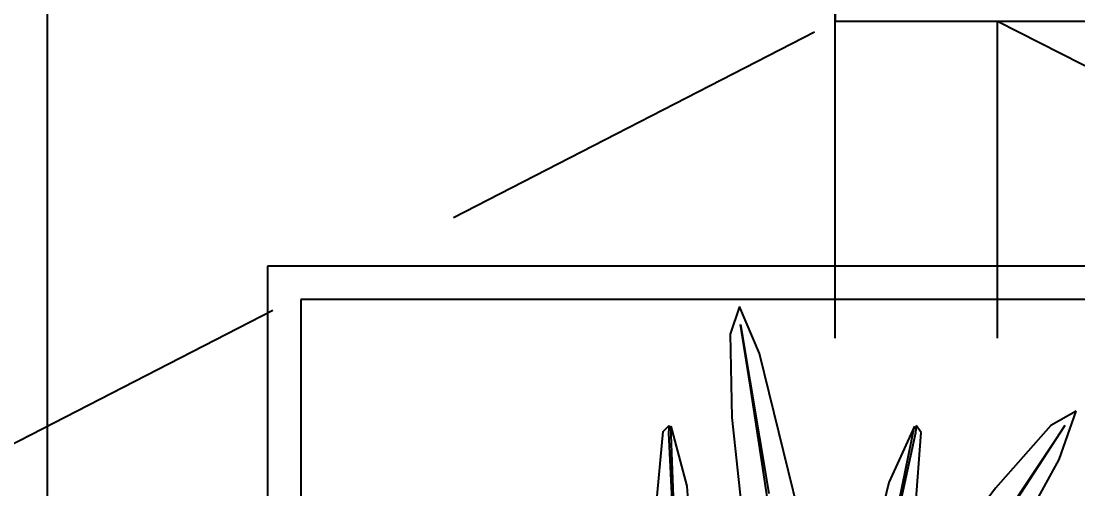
# Model space of a CAD drawing. Header units: millimetres. Extents: x 1658.6 to 1706.6, y -26.2 to 3.6.
# Drawn here: x 1664.333 to 1664.984, y -13.986 to -13.698 of the extents above; entities that cross this region are included whole.
import ezdxf

# ---------------------------------------------------------------- set-up
doc = ezdxf.new("R2010")
doc.units = ezdxf.units.MM
doc.linetypes.add('DASHED2', pattern=[0.375, 0.25, -0.125])
for name, color, linetype in [('COTA', 11, 'Continuous'), ('PILAR', 21, 'Continuous'), ('PROJECAO', 1, 'DASHED2'), ('RP_MOBILIARIO', 21, 'Continuous'), ('RP_VEGETAÇÃO', 102, 'Continuous')]:
    doc.layers.add(name, color=color, linetype=linetype)
doc.styles.add('ROMANS', font='romans.shx')
doc.dimstyles.new('Copy of TICK50', dxfattribs={"dimtxt": 0.075, "dimasz": 0.0995, "dimexe": 0.18, "dimexo": 0.0625, "dimgap": 0.063, "dimtad": 1, "dimrnd": 0.005, "dimzin": 4, "dimdsep": 46, "dimtxsty": 'ROMANS', "dimblk1": 'TICK', "dimblk2": 'TICK', "dimsah": 1, "dimcen": 0.09, "dimse1": 1, "dimse2": 1, "dimclrd": 256, "dimclrt": 2, "dimaunit": 1, "dimadec": 4, "dimazin": 0, "dimtfac": 1, "dimtix": 1, "dimtmove": 2, "dimatfit": 3, "dimldrblk": 'TICK', "dimfxl": 0.18, "dimtfillclr": 256, "dimtolj": 1, "dimtzin": 0, "dimlwd": -1, "dimarcsym": 0})

# ---------------------------------------------------------------- blocks, each defined once
blk = doc.blocks.new('A$C71B65A34')
for p, q in [((55.11978069817951, 50.61332329719198), (58.45998031960016, 51.7903615521036)), ((58.45998031960016, 51.7903615521036), (57.47758460053228, 50.02479950276303)), ((45.29568806602583, 45.2185374048422), (55.11978069817951, 50.61332329719198)), ((57.47758460053228, 51.00566627084798), (47.55523885232423, 44.53193253397239)), ((53.94089809578236, 48.65158042707982), (57.47758460053228, 51.00566627084798)), ((57.47758460053228, 50.02479950276303), (53.15496991125929, 46.1994135068694)), ((45.49217494935057, 42.96254197146025), (53.94089809578236, 48.65158042707982)), ((53.15496991125929, 46.1994135068694), (47.9481932701942, 42.37401817703129)), ((51.78213550476811, 40.66947257245781), (57.00396765641471, 41.05297515309485)), ((57.00396765641471, 41.05297515309485), (57.46952864909142, 40.71518678980782)), ((48.22150074527597, 38.70703087393257), (57.43976335561592, 40.59014660779576)), ((56.97158596509507, 40.66794631509901), (48.32006298742682, 38.78257884111282)), ((57.43976335561592, 40.59014660779576), (53.52528369862966, 38.81820859587425)), ((57.46952864909142, 40.71518678980782), (56.97158596509507, 40.66794631509901)), ((53.52528369862966, 38.81820859587425), (48.27739870503274, 37.53594732308511)), ((51.57022014691484, 32.54621143366421), (62.4537029126959, 29.86921428081769)), ((50.18808964285518, 30.75237817482912), (60.25816978993271, 29.22281379697643)), ((64.45503624236335, 28.56237184406518), (52.76902336210377, 30.5115451573879)), ((62.4537029126959, 29.86921428081769), (65.70932914807918, 28.47520912302207)), ((58.02002570312152, 27.94942588966842), (51.59790974558473, 28.656956134555)), ((60.25816978993271, 29.22281379697643), (64.45503624236335, 28.56237184406518)), ((63.79121784116296, 27.8402605320357), (58.02002570312152, 27.94942588966842)), ((65.70932914807918, 28.47520912302207), (63.79121784116296, 27.8402605320357)), ((53.27135042294731, 24.83788682616523), (47.88400232552568, 25.23909918257141)), ((57.42404947253362, 23.73425377727335), (53.27135042294731, 24.83788682616523)), ((48.02157473852321, 24.07478174469088), (57.42404947253362, 23.73425377727335)), ((56.9750567437909, 23.58047343721592), (48.1312252026646, 24.01648263117249)), ((57.47398506249965, 23.61581621284131), (56.9750567437909, 23.58047343721592)), ((57.07035565468186, 23.20602197493508), (57.47398506249965, 23.61581621284131)), ((51.85660102131532, 22.72501483114365), (57.07035565468186, 23.20602197493508))]:
    blk.add_line(p, q)
blk = doc.blocks.new('TICK')
at = {"layer": 'COTA'}
for p, q in [((0, 1.907592907288972), (0, -1.907600000000002)), ((-1, 0), (1, 0))]:
    blk.add_line(p, q, dxfattribs=at)
at = {"layer": 'COTA', "color": 2}
blk.add_line((0.5, 0.5), (-0.5, -0.5), dxfattribs=at)
blk = doc.blocks.new('*D86')
at = {"layer": 'COTA'}
blk.add_line((1664.413947151719, -15.45237665051484), (1670.234947151719, -15.45237665051484), dxfattribs=at)
at = {"layer": 'Defpoints', "color": 0}
for p in [(1670.334447151719, -11.92545829628904), (1664.314447151719, -14.27045829628827), (1670.334447151719, -15.45237665051484)]:
    blk.add_point(p, dxfattribs=at)
at = {"layer": 'COTA', "xscale": 0.0995, "yscale": 0.0995, "zscale": 0.0995, "rotation": 180}
blk.add_blockref('TICK', (1664.314447151719, -15.45237665051484), dxfattribs=at)
at = {"layer": 'COTA', "xscale": 0.0995, "yscale": 0.0995, "zscale": 0.0995}
blk.add_blockref('TICK', (1670.334447151719, -15.45237665051484), dxfattribs=at)
at = {"layer": 'COTA', "color": 2, "insert": (1667.324447151719, -15.35187665051484), "char_height": 0.075, "attachment_point": 5, "style": 'ROMANS'}
blk.add_mtext('\\A1;6.02', dxfattribs=at)

msp = doc.modelspace()

# ---------------------------------------------------------------- linework, layer by layer
at = {"layer": 'PILAR'}
msp.add_line((1664.349447151719, -12.5534583672241), (1664.349447151719, -14.56345836722467), dxfattribs=at)
at = {"layer": 'PROJECAO'}
for p, q in [((1664.834447151719, -15.01845836722553), (1664.834447151719, -13.59845836722543)), ((1662.264447151717, -15.01845836722552), (1664.834447151719, -13.69845836722543)), ((1664.934447151719, -13.69845836722543), (1667.534447151719, -15.01845836722553)), ((1664.934447151719, -15.01845836722553), (1664.934447151719, -13.69845836722543))]:
    msp.add_line(p, q, dxfattribs=at)
msp.add_lwpolyline([(1662.264447151717, -7.858458367225481), (1664.834447151719, -7.858458367225481), (1664.834447151719, -13.69845836722543), (1670.234447151719, -13.69845836722543), (1670.234447151719, -13.89845836722552), (1693.229447151718, -13.89845836722552)], dxfattribs=at)
at = {"layer": 'RP_MOBILIARIO', "color": 1}
for points in [[(1664.485007018543, -13.84911672493742), (1664.485007018543, -14.44761828667507), (1665.08350858028, -14.44761828667507), (1665.08350858028, -13.84911672493742)], [(1664.505527072088, -13.86963677848203), (1664.505527072088, -14.4270982331289), (1665.062988526734, -14.4270982331289), (1665.062988526734, -13.86963677848203)]]:
    msp.add_lwpolyline(points, close=True, dxfattribs=at)

# ---------------------------------------------------------------- block references
at = {"layer": 'RP_VEGETAÇÃO', "xscale": -0.0088920232029605, "yscale": 0.0088920232029605, "zscale": 0.0088920232029605, "rotation": 270}
msp.add_blockref('A$C71B65A34', (1664.522302532513, -14.45820888781618), dxfattribs=at)

# ---------------------------------------------------------------- dimensions: what is measured, and where the dimension line sits
at = {"layer": 'COTA'}
dim = msp.add_linear_dim(base=(1670.334447151719, -15.45237665051484), p1=(1664.314447151719, -14.27045829628827), p2=(1670.334447151719, -11.92545829628904), dimstyle='Copy of TICK50', dxfattribs=at)
dim.commit()
dim.dimension.update_dxf_attribs({"geometry": '*D86', "text_midpoint": (1667.324447151719, -15.35187665051484)})

doc.saveas('drawing.dxf')
